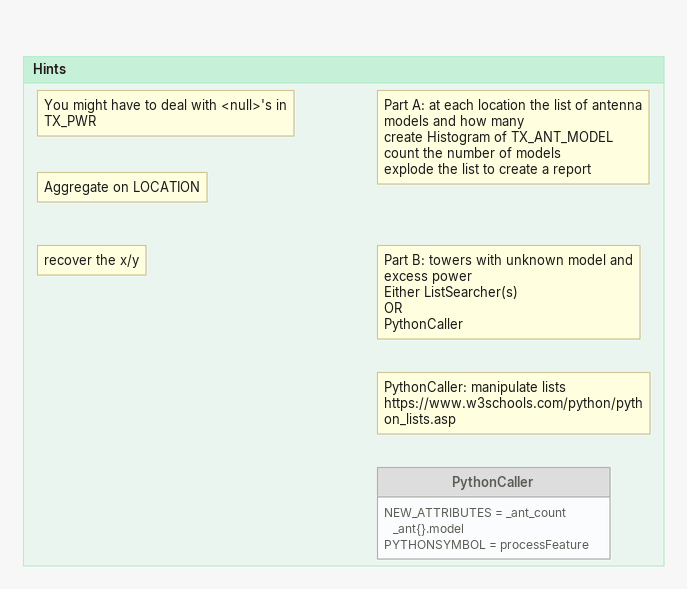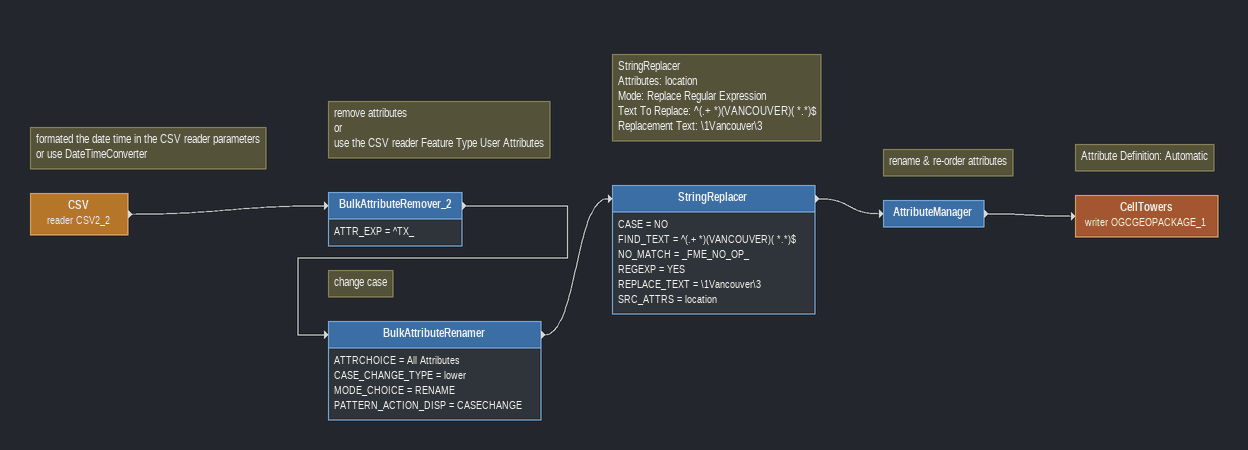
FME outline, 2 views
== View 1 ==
Bookmark: Hints
Note: You might have to deal with <null>'s in TX_PWR
Note: Aggregate on LOCATION
Note: recover the x/y
Note: Part A: at each location the list of antenna models and how many / create Histogram of TX_ANT_MODEL / count the number of models / explode the list to create a report
Note: Part B: towers with unknown model and excess power / Either ListSearcher(s) / OR / PythonCaller
Note: PythonCaller: manipulate lists / https://www.w3schools.com/python/python_lists.asp
PythonCaller [off]
    NEW_ATTRIBUTES = _ant_count _ant{}.model
    PYTHONSYMBOL = processFeature

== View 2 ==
Note: formated the date time in the CSV reader parameters or use DateTimeConverter
CSV (reader CSV2_2)
    -> BulkAttributeRemover_2
Note: remove attributes / or / use the CSV reader Feature Type User Attributes
BulkAttributeRemover_2
    ATTR_EXP = ^TX_
    -> BulkAttributeRenamer
Note: change case
BulkAttributeRenamer
    ATTRCHOICE = All Attributes
    CASE_CHANGE_TYPE = lower
    MODE_CHOICE = RENAME
    PATTERN_ACTION_DISP = CASECHANGE
    -> StringReplacer
Note: StringReplacer / Attributes: location / Mode: Replace Regular Expression / Text To Replace: ^(.+ *)(VANCOUVER)( *.*)$ / Replacement Text: \1Vancouver\3
StringReplacer
    CASE = NO
    FIND_TEXT = ^(.+ *)(VANCOUVER)( *.*)$
    NO_MATCH = _FME_NO_OP_
    REGEXP = YES
    REPLACE_TEXT = \1Vancouver\3
    SRC_ATTRS = location
    -> AttributeManager
Note: rename & re-order attributes
AttributeManager
    -> CellTowers (writer OGCGEOPACKAGE_1)
Note: Attribute Definition: Automatic
CellTowers (writer OGCGEOPACKAGE_1)
